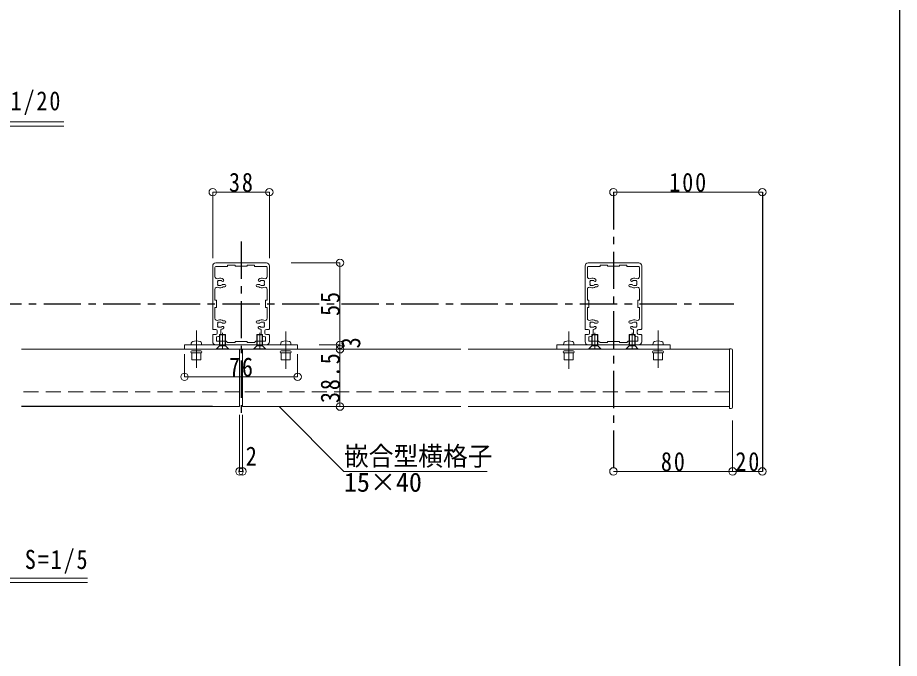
# Model space of a CAD drawing. Units: millimetres at full size, sheet at 1:5. Extents: x -1050 to 1050, y -742 to 742.
# Drawn here: x 398 to 990, y -312 to 118 of the extents above; entities that cross this region are included whole.
import ezdxf
from ezdxf.enums import TextEntityAlignment as Align

# ---------------------------------------------------------------- set-up
doc = ezdxf.new("R2010")
doc.units = ezdxf.units.MM
doc.header["$LTSCALE"] = 5
doc.linetypes.add('CHAIN1', pattern=[8, 5, -1, 1, -1])
doc.linetypes.add('DASHED2', pattern=[3, 2, -1])
for name, color, linetype in [('0-0_通り芯', 7, 'CHAIN1'), ('0-1_躯体', 134, 'Continuous'), ('1-5_図枠1_1', 7, 'Continuous')]:
    doc.layers.add(name, color=color, linetype=linetype)
for name, color, linetype, lineweight in [('0-3_寸法', 54, 'Continuous', 20), ('0-4_手摺部材', 92, 'Continuous', 20), ('0-5_手すり子', 12, 'Continuous', 20), ('0-9_文字', 3, 'Continuous', 20), ('0-A_支柱', 6, 'Continuous', 20)]:
    doc.layers.add(name, color=color, linetype=linetype, lineweight=lineweight)
doc.styles.add('ＭＳ ゴシック', font='')
doc.styles.get('ＭＳ ゴシック').set_extended_font_data('MS Gothic')

# ---------------------------------------------------------------- blocks, each defined once
blk = doc.blocks.new('dimension_origin')
at = {"color": 0, "linetype": 'Continuous', "lineweight": -2}
blk.add_circle((0, 0), 1.25, dxfattribs=at)

msp = doc.modelspace()

# ---------------------------------------------------------------- linework, layer by layer
at = {"layer": '0-0_通り芯'}
for p, q in [((798.02, 0.707), (798.02, -186.793)), ((548.02, -32.42), (548.02, -151.663)), ((-264.48, -74.293), (878.902, -74.293))]:
    msp.add_line(p, q, dxfattribs=at)
at = {"layer": '0-0_通り芯', "linetype": 'Continuous'}
msp.add_line((528.82, -143.293), (400.52, -143.293), dxfattribs=at)
at = {"layer": '0-1_躯体'}
msp.add_line((898.02, 0.707), (898.02, -186.793), dxfattribs=at)
at = {"layer": '0-3_寸法'}
for p, q in [((529.02, -43.667), (529.02, 0.707)), ((529.02, 0.707), (567.02, 0.707)), ((567.02, -43.667), (567.02, 0.707)), ((798.02, 0.707), (898.02, 0.707)), ((581.703, -46.793), (614.433, -46.793)), ((614.433, -46.793), (614.433, -101.793)), ((614.433, -101.793), (600.473, -101.793)), ((614.433, -101.793), (614.433, -104.793)), ((614.433, -104.793), (614.433, -143.293)), ((510.02, -108.107), (510.02, -123.333)), ((586.02, -108.107), (586.02, -123.333)), ((510.02, -123.333), (586.02, -123.333)), ((547.02, -148.83), (547.02, -186.793)), ((549.02, -148.83), (549.02, -186.793)), ((878.02, -152.643), (878.02, -186.793)), ((547.02, -186.793), (549.02, -186.793)), ((798.02, -186.793), (878.02, -186.793)), ((878.02, -186.793), (898.02, -186.793))]:
    msp.add_line(p, q, dxfattribs=at)
at = {"layer": '0-4_手摺部材', "linetype": 'CHAIN1'}
for p, q in [((518.02, -117.208), (518.02, -92.149)), ((535.52, -104.793), (535.52, -93.793)), ((560.52, -104.793), (560.52, -93.793)), ((578.02, -117.915), (578.02, -92.641)), ((768.02, -117.915), (768.02, -92.641)), ((785.52, -104.793), (785.52, -93.793)), ((810.52, -104.793), (810.52, -93.793)), ((828.02, -117.208), (828.02, -92.149))]:
    msp.add_line(p, q, dxfattribs=at)
at = {"layer": '0-4_手摺部材'}
for p, q in [((533.748, -94.793), (533.52, -95.02)), ((533.52, -102.543), (533.52, -95.02)), ((533.748, -94.793), (537.293, -94.793)), ((533.748, -102.543), (533.748, -94.793)), ((537.293, -102.543), (537.293, -94.793)), ((537.52, -95.02), (537.52, -102.543)), ((558.748, -94.793), (558.52, -95.02)), ((558.52, -102.543), (558.52, -95.02)), ((558.748, -94.793), (562.293, -94.793)), ((558.748, -102.543), (558.748, -94.793)), ((562.293, -102.543), (562.293, -94.793)), ((562.52, -95.02), (562.52, -102.543)), ((783.52, -95.02), (783.52, -102.543)), ((787.293, -94.793), (783.748, -94.793)), ((783.748, -102.543), (783.748, -94.793)), ((787.293, -94.793), (787.52, -95.02)), ((787.293, -102.543), (787.293, -94.793)), ((787.52, -102.543), (787.52, -95.02)), ((808.52, -95.02), (808.52, -102.543)), ((812.293, -94.793), (808.748, -94.793)), ((808.748, -102.543), (808.748, -94.793)), ((812.293, -94.793), (812.52, -95.02)), ((812.293, -102.543), (812.293, -94.793)), ((812.52, -102.543), (812.52, -95.02)), ((510.02, -104.793), (510.02, -101.793)), ((510.02, -101.793), (586.02, -101.793)), ((586.02, -104.793), (510.02, -104.793)), ((514.618, -100.674), (514.52, -101.793)), ((521.52, -101.793), (514.52, -101.793)), ((521.02, -105.893), (515.02, -105.893)), ((521.422, -100.674), (521.52, -101.793)), ((531.52, -104.543), (533.52, -102.543)), ((533.52, -102.543), (537.52, -102.543)), ((537.52, -102.543), (539.52, -104.543)), ((556.52, -104.543), (558.52, -102.543)), ((558.52, -102.543), (562.52, -102.543)), ((562.52, -102.543), (564.52, -104.543)), ((574.618, -100.674), (574.52, -101.793)), ((581.52, -101.793), (574.52, -101.793)), ((581.02, -105.893), (575.02, -105.893)), ((581.422, -100.674), (581.52, -101.793)), ((586.02, -104.793), (586.02, -101.793)), ((760.02, -104.793), (760.02, -101.793)), ((836.02, -101.793), (760.02, -101.793)), ((760.02, -104.793), (836.02, -104.793)), ((764.618, -100.674), (764.52, -101.793)), ((764.52, -101.793), (771.52, -101.793)), ((765.02, -105.893), (771.02, -105.893)), ((771.422, -100.674), (771.52, -101.793)), ((783.52, -102.543), (781.52, -104.543)), ((787.52, -102.543), (783.52, -102.543)), ((789.52, -104.543), (787.52, -102.543)), ((808.52, -102.543), (806.52, -104.543)), ((812.52, -102.543), (808.52, -102.543)), ((814.52, -104.543), (812.52, -102.543)), ((824.618, -100.674), (824.52, -101.793)), ((824.52, -101.793), (831.52, -101.793)), ((825.02, -105.893), (831.02, -105.893)), ((831.422, -100.674), (831.52, -101.793)), ((836.02, -104.793), (836.02, -101.793)), ((877.02, -104.413), (876.02, -104.413)), ((876.02, -104.413), (876.02, -144.613)), ((878.02, -143.613), (878.02, -105.413)), ((521.02, -111.893), (515.02, -111.893)), ((521.02, -107.293), (521.02, -111.893)), ((581.02, -111.893), (575.02, -111.893)), ((581.02, -107.293), (581.02, -111.893)), ((765.02, -107.293), (765.02, -111.893)), ((765.02, -111.893), (771.02, -111.893)), ((825.02, -107.293), (825.02, -111.893)), ((825.02, -111.893), (831.02, -111.893)), ((876.02, -144.613), (877.02, -144.613))]:
    msp.add_line(p, q, dxfattribs=at)
for points in [[(533.52, -95.02), (537.52, -95.02), (537.293, -94.793)], [(558.52, -95.02), (562.52, -95.02), (562.293, -94.793)], [(787.52, -95.02), (783.52, -95.02), (783.748, -94.793)], [(812.52, -95.02), (808.52, -95.02), (808.748, -94.793)], [(521.02, -107.293), (515.02, -107.293), (515.02, -111.893)], [(581.02, -107.293), (575.02, -107.293), (575.02, -111.893)], [(765.02, -107.293), (771.02, -107.293), (771.02, -111.893)], [(825.02, -107.293), (831.02, -107.293), (831.02, -111.893)]]:
    msp.add_lwpolyline(points, dxfattribs=at)
for points in [[(539.52, -104.543), (531.52, -104.543), (531.52, -104.793), (539.52, -104.793)], [(564.52, -104.543), (556.52, -104.543), (556.52, -104.793), (564.52, -104.793)], [(781.52, -104.543), (789.52, -104.543), (789.52, -104.793), (781.52, -104.793)], [(806.52, -104.543), (814.52, -104.543), (814.52, -104.793), (806.52, -104.793)]]:
    msp.add_lwpolyline(points, close=True, dxfattribs=at)
for centre, radius, start, end in [((515.913, -100.787), 1.3, 105.88085, 175), ((518.02, -108.193), 9, 74.11915, 105.88085), ((520.127, -100.787), 1.3, 5, 74.11915), ((575.913, -100.787), 1.3, 105.88085, 175), ((578.02, -108.193), 9, 74.11915, 105.88085), ((580.127, -100.787), 1.3, 5, 74.11915), ((765.913, -100.787), 1.3, 105.88085, 175), ((768.02, -108.193), 9, 74.11915, 105.88085), ((770.127, -100.787), 1.3, 5, 74.11915), ((825.913, -100.787), 1.3, 105.88085, 175), ((828.02, -108.193), 9, 74.11915, 105.88085), ((830.127, -100.787), 1.3, 5, 74.11915), ((515.02, -106.593), 0.7, 90, 270), ((521.02, -106.593), 0.7, 270, 90), ((575.02, -106.593), 0.7, 90, 270), ((581.02, -106.593), 0.7, 270, 90), ((765.02, -106.593), 0.7, 90, 270), ((771.02, -106.593), 0.7, 270, 90), ((825.02, -106.593), 0.7, 90, 270), ((831.02, -106.593), 0.7, 270, 90), ((877.02, -105.413), 1, 0, 90), ((877.02, -143.613), 1, 270, 360)]:
    msp.add_arc(centre, radius, start, end, dxfattribs=at)
at = {"layer": '0-5_手すり子'}
for p, q in [((400.52, -104.793), (547.02, -104.793)), ((547.02, -143.293), (547.02, -104.793)), ((549.02, -104.793), (549.02, -143.293)), ((549.02, -104.793), (695.52, -104.793)), ((700.52, -104.793), (876.02, -104.793)), ((400.52, -143.293), (547.02, -143.293)), ((695.52, -143.293), (549.02, -143.293)), ((700.52, -143.293), (876.02, -143.293))]:
    msp.add_line(p, q, dxfattribs=at)
at = {"layer": '0-5_手すり子', "linetype": 'DASHED2'}
for p, q in [((547.02, -133.293), (400.52, -133.293)), ((695.52, -133.293), (549.02, -133.293)), ((876.02, -133.293), (700.52, -133.293))]:
    msp.add_line(p, q, dxfattribs=at)
at = {"layer": '0-9_文字'}
for p, q in [((429.008, 48), (309.255, 48)), ((429.008, 45), (309.255, 45)), ((444.921, -258.439), (293.342, -258.439)), ((444.921, -261.439), (293.342, -261.439))]:
    msp.add_line(p, q, dxfattribs=at)
msp.add_lwpolyline([(573.583, -143.293), (617.083, -186.793), (713.333, -186.793)], dxfattribs=at)
at = {"layer": '0-A_支柱'}
for p, q in [((531.02, -46.793), (565.02, -46.793)), ((815.02, -46.793), (781.02, -46.793)), ((529.02, -91.193), (529.02, -48.793)), ((530.52, -55.985), (530.52, -49.793)), ((538.72, -49.293), (531.02, -49.293)), ((539.02, -48.993), (539.02, -48.293)), ((544.02, -48.293), (539.02, -48.293)), ((544.02, -48.293), (544.02, -48.743)), ((551.72, -49.043), (544.32, -49.043)), ((552.02, -48.293), (552.02, -48.743)), ((557.32, -49.293), (565.02, -49.293)), ((565.52, -55.985), (565.52, -49.793)), ((567.02, -48.793), (567.02, -91.193)), ((779.02, -48.793), (779.02, -91.193)), ((780.52, -55.985), (780.52, -49.793)), ((788.72, -49.293), (781.02, -49.293)), ((794.02, -48.293), (794.02, -48.743)), ((794.32, -49.043), (801.72, -49.043)), ((802.02, -48.293), (802.02, -48.743)), ((802.02, -48.293), (807.02, -48.293)), ((807.02, -48.993), (807.02, -48.293)), ((807.32, -49.293), (815.02, -49.293)), ((815.52, -55.985), (815.52, -49.793)), ((817.02, -91.193), (817.02, -48.793)), ((530.52, -71.793), (530.52, -64.601)), ((535.697, -61.293), (537.02, -61.293)), ((536.097, -62.793), (537.02, -62.793)), ((560.343, -61.293), (559.02, -61.293)), ((559.943, -62.793), (559.02, -62.793)), ((565.52, -71.793), (565.52, -64.601)), ((780.52, -71.793), (780.52, -64.601)), ((785.697, -61.293), (787.02, -61.293)), ((786.097, -62.793), (787.02, -62.793)), ((810.343, -61.293), (809.02, -61.293)), ((809.943, -62.793), (809.02, -62.793)), ((815.52, -71.793), (815.52, -64.601)), ((530.52, -71.793), (531.22, -71.793)), ((530.52, -76.793), (531.22, -76.793)), ((530.52, -83.985), (530.52, -76.793)), ((531.52, -72.093), (531.52, -76.493)), ((564.52, -72.093), (564.52, -76.493)), ((565.52, -71.793), (564.82, -71.793)), ((565.52, -76.793), (564.82, -76.793)), ((565.52, -83.985), (565.52, -76.793)), ((780.52, -71.793), (781.22, -71.793)), ((780.52, -76.793), (781.22, -76.793)), ((780.52, -83.985), (780.52, -76.793)), ((781.52, -72.093), (781.52, -76.493)), ((814.52, -72.093), (814.52, -76.493)), ((815.52, -71.793), (814.82, -71.793)), ((815.52, -76.793), (814.82, -76.793)), ((815.52, -83.985), (815.52, -76.793)), ((535.697, -87.293), (537.02, -87.293)), ((536.097, -85.793), (537.02, -85.793)), ((559.943, -85.793), (559.02, -85.793)), ((560.343, -87.293), (559.02, -87.293)), ((785.697, -87.293), (787.02, -87.293)), ((786.097, -85.793), (787.02, -85.793)), ((809.943, -85.793), (809.02, -85.793)), ((810.343, -87.293), (809.02, -87.293)), ((531.02, -91.493), (529.32, -91.493)), ((532.02, -93.993), (532.02, -92.493)), ((534.52, -93.993), (534.52, -91.504)), ((561.52, -93.993), (561.52, -91.504)), ((564.02, -93.993), (564.02, -92.493)), ((565.02, -91.493), (566.72, -91.493)), ((781.02, -91.493), (779.32, -91.493)), ((782.02, -93.993), (782.02, -92.493)), ((784.52, -93.993), (784.52, -91.504)), ((811.52, -93.993), (811.52, -91.504)), ((814.02, -93.993), (814.02, -92.493)), ((815.02, -91.493), (816.72, -91.493)), ((529.02, -99.793), (529.02, -95.293)), ((529.32, -94.993), (531.02, -94.993)), ((531.52, -96.493), (532.02, -96.493)), ((531.52, -99.293), (531.52, -96.493)), ((531.52, -99.293), (538.02, -99.293)), ((539.02, -100.293), (538.02, -99.293)), ((544.02, -100.293), (539.02, -100.293)), ((544.02, -100.293), (544.02, -99.843)), ((551.72, -99.543), (544.32, -99.543)), ((552.02, -100.293), (552.02, -99.843)), ((557.02, -100.293), (552.02, -100.293)), ((557.02, -100.293), (558.02, -99.293)), ((564.52, -99.293), (558.02, -99.293)), ((564.52, -96.493), (564.02, -96.493)), ((564.52, -99.293), (564.52, -96.493)), ((566.72, -94.993), (565.02, -94.993)), ((567.02, -95.293), (567.02, -99.793)), ((779.02, -95.293), (779.02, -99.793)), ((779.32, -94.993), (781.02, -94.993)), ((781.52, -96.493), (782.02, -96.493)), ((781.52, -99.293), (781.52, -96.493)), ((781.52, -99.293), (788.02, -99.293)), ((789.02, -100.293), (788.02, -99.293)), ((789.02, -100.293), (794.02, -100.293)), ((794.02, -100.293), (794.02, -99.843)), ((794.32, -99.543), (801.72, -99.543)), ((802.02, -100.293), (802.02, -99.843)), ((802.02, -100.293), (807.02, -100.293)), ((807.02, -100.293), (808.02, -99.293)), ((814.52, -99.293), (808.02, -99.293)), ((814.52, -96.493), (814.02, -96.493)), ((814.52, -99.293), (814.52, -96.493)), ((816.72, -94.993), (815.02, -94.993)), ((817.02, -99.793), (817.02, -95.293)), ((565.02, -101.793), (531.02, -101.793)), ((781.02, -101.793), (815.02, -101.793))]:
    msp.add_line(p, q, dxfattribs=at)
for points in [[(557.02, -48.993), (557.02, -48.293), (552.02, -48.293)], [(789.02, -48.993), (789.02, -48.293), (794.02, -48.293)]]:
    msp.add_lwpolyline(points, dxfattribs=at)
for centre, radius, start, end in [((531.02, -48.793), 2, 90, 180), ((565.02, -48.793), 2, 0, 90), ((781.02, -48.793), 2, 90, 180), ((815.02, -48.793), 2, 0, 90), ((531.02, -49.793), 0.5, 90, 180), ((538.72, -48.993), 0.3, 270, 0), ((544.32, -48.743), 0.3, 180, 270), ((551.72, -48.743), 0.3, 270, 0), ((557.32, -48.993), 0.3, 180, 270), ((565.02, -49.793), 0.5, 0, 90), ((781.02, -49.793), 0.5, 90, 180), ((788.72, -48.993), 0.3, 270, 360), ((794.32, -48.743), 0.3, 180, 270), ((801.72, -48.743), 0.3, 270, 360), ((807.32, -48.993), 0.3, 180, 270), ((815.02, -49.793), 0.5, 0, 90), ((532.02, -55.985), 1.5, 180, 294.90106), ((532.783, -59.055), 0.5, 55.28656, 214.71344), ((534.02, -60.293), 3.25, 47.4576, 114.90106), ((533.238, -58.398), 0.3, 235.28656, 292.4201), ((534.02, -60.293), 1.75, 47.4576, 112.4201), ((535.71, -58.451), 0.75, 227.4576, 47.4576), ((560.33, -58.451), 0.75, 132.5424, 312.5424), ((562.02, -60.293), 3.25, 65.09894, 132.5424), ((562.02, -60.293), 1.75, 67.5799, 132.5424), ((562.802, -58.398), 0.3, 247.5799, 304.71344), ((563.257, -59.055), 0.5, 325.28656, 124.71344), ((564.02, -55.985), 1.5, 245.09894, 0), ((782.02, -55.985), 1.5, 180, 294.90106), ((782.783, -59.055), 0.5, 55.28656, 214.71344), ((784.02, -60.293), 3.25, 47.4576, 114.90106), ((783.238, -58.398), 0.3, 235.28656, 292.4201), ((784.02, -60.293), 1.75, 47.4576, 112.4201), ((785.71, -58.451), 0.75, 227.4576, 47.4576), ((810.33, -58.451), 0.75, 132.5424, 312.5424), ((812.02, -60.293), 3.25, 65.09894, 132.5424), ((812.02, -60.293), 1.75, 67.5799, 132.5424), ((812.802, -58.398), 0.3, 247.5799, 304.71344), ((813.257, -59.055), 0.5, 325.28656, 124.71344), ((814.02, -55.985), 1.5, 245.09894, 360), ((532.02, -64.601), 1.5, 65.09894, 180), ((534.02, -60.293), 1.75, 157.5799, 202.4201), ((532.783, -61.53), 0.5, 145.28656, 304.71344), ((532.125, -59.511), 0.3, 337.5799, 34.71344), ((532.125, -61.075), 0.3, 325.28656, 22.4201), ((534.02, -60.293), 3.25, 245.09894, 309.71514), ((533.238, -62.188), 0.3, 67.5799, 124.71344), ((534.02, -60.293), 1.75, 247.5799, 318.18969), ((535.697, -61.793), 0.5, 90, 138.18969), ((537.02, -62.043), 0.75, 270, 90), ((559.02, -62.043), 0.75, 90, 270), ((562.02, -60.293), 3.25, 230.28486, 294.90106), ((560.343, -61.793), 0.5, 41.81031, 90), ((562.02, -60.293), 1.75, 221.81031, 292.4201), ((562.802, -62.188), 0.3, 55.28656, 112.4201), ((563.257, -61.53), 0.5, 235.28656, 34.71344), ((564.02, -64.601), 1.5, 0, 114.90106), ((563.915, -59.511), 0.3, 145.28656, 202.4201), ((563.915, -61.075), 0.3, 157.5799, 214.71344), ((562.02, -60.293), 1.75, 337.5799, 22.4201), ((782.02, -64.601), 1.5, 65.09894, 180), ((784.02, -60.293), 1.75, 157.5799, 202.4201), ((782.783, -61.53), 0.5, 145.28656, 304.71344), ((782.125, -59.511), 0.3, 337.5799, 34.71344), ((782.125, -61.075), 0.3, 325.28656, 22.4201), ((784.02, -60.293), 3.25, 245.09894, 309.71514), ((783.238, -62.188), 0.3, 67.5799, 124.71344), ((784.02, -60.293), 1.75, 247.5799, 318.18969), ((785.697, -61.793), 0.5, 90, 138.18969), ((787.02, -62.043), 0.75, 270, 90), ((809.02, -62.043), 0.75, 90, 270), ((812.02, -60.293), 3.25, 230.28486, 294.90106), ((810.343, -61.793), 0.5, 41.81031, 90), ((812.02, -60.293), 1.75, 221.81031, 292.4201), ((812.802, -62.188), 0.3, 55.28656, 112.4201), ((813.257, -61.53), 0.5, 235.28656, 34.71344), ((814.02, -64.601), 1.5, 0, 114.90106), ((813.915, -59.511), 0.3, 145.28656, 202.4201), ((813.915, -61.075), 0.3, 157.5799, 214.71344), ((812.02, -60.293), 1.75, 337.5799, 22.4201), ((531.22, -72.093), 0.3, 0, 90), ((531.22, -76.493), 0.3, 270, 0), ((564.82, -72.093), 0.3, 90, 180), ((564.82, -76.493), 0.3, 180, 270), ((781.22, -72.093), 0.3, 0, 90), ((781.22, -76.493), 0.3, 270, 360), ((814.82, -72.093), 0.3, 90, 180), ((814.82, -76.493), 0.3, 180, 270), ((532.02, -83.985), 1.5, 180, 294.90106), ((534.02, -88.293), 1.75, 157.5799, 202.4201), ((532.783, -87.055), 0.5, 55.28656, 214.71344), ((532.125, -87.511), 0.3, 337.5799, 34.71344), ((534.02, -88.293), 3.25, 50.28486, 114.90106), ((533.238, -86.398), 0.3, 235.28656, 292.4201), ((534.02, -88.293), 1.75, 41.81031, 112.4201), ((535.697, -86.793), 0.5, 221.81031, 270), ((537.02, -86.543), 0.75, 270, 90), ((559.02, -86.543), 0.75, 90, 270), ((562.02, -88.293), 3.25, 65.09894, 129.71514), ((560.343, -86.793), 0.5, 270, 318.18969), ((562.02, -88.293), 1.75, 67.5799, 138.18969), ((562.802, -86.398), 0.3, 247.5799, 304.71344), ((563.257, -87.055), 0.5, 325.28656, 124.71344), ((564.02, -83.985), 1.5, 245.09894, 0), ((563.915, -87.511), 0.3, 145.28656, 202.4201), ((562.02, -88.293), 1.75, 337.5799, 22.4201), ((782.02, -83.985), 1.5, 180, 294.90106), ((784.02, -88.293), 1.75, 157.5799, 202.4201), ((782.783, -87.055), 0.5, 55.28656, 214.71344), ((782.125, -87.511), 0.3, 337.5799, 34.71344), ((784.02, -88.293), 3.25, 50.28486, 114.90106), ((783.238, -86.398), 0.3, 235.28656, 292.4201), ((784.02, -88.293), 1.75, 41.81031, 112.4201), ((785.697, -86.793), 0.5, 221.81031, 270), ((787.02, -86.543), 0.75, 270, 90), ((809.02, -86.543), 0.75, 90, 270), ((812.02, -88.293), 3.25, 65.09894, 129.71514), ((810.343, -86.793), 0.5, 270, 318.18969), ((812.02, -88.293), 1.75, 67.5799, 138.18969), ((812.802, -86.398), 0.3, 247.5799, 304.71344), ((813.257, -87.055), 0.5, 325.28656, 124.71344), ((814.02, -83.985), 1.5, 245.09894, 360), ((813.915, -87.511), 0.3, 145.28656, 202.4201), ((812.02, -88.293), 1.75, 337.5799, 22.4201), ((529.32, -91.193), 0.3, 180, 270), ((531.02, -92.493), 1, 0, 90), ((531.02, -93.993), 1, 270, 0), ((532.02, -93.993), 2.5, 270, 0), ((532.783, -89.53), 0.5, 145.28656, 304.71344), ((532.125, -89.075), 0.3, 325.28656, 22.4201), ((533.238, -90.188), 0.3, 67.5799, 124.71344), ((534.02, -88.293), 1.75, 247.5799, 312.5424), ((534.02, -88.293), 3.25, 278.84988, 312.5424), ((535.71, -90.135), 0.75, 312.5424, 132.5424), ((560.33, -90.135), 0.75, 47.4576, 227.4576), ((562.02, -88.293), 3.25, 227.4576, 261.15012), ((562.02, -88.293), 1.75, 227.4576, 292.4201), ((564.02, -93.993), 2.5, 180, 270), ((562.802, -90.188), 0.3, 55.28656, 112.4201), ((563.257, -89.53), 0.5, 235.28656, 34.71344), ((563.915, -89.075), 0.3, 157.5799, 214.71344), ((565.02, -92.493), 1, 90, 180), ((565.02, -93.993), 1, 180, 270), ((566.72, -91.193), 0.3, 270, 0), ((779.32, -91.193), 0.3, 180, 270), ((781.02, -92.493), 1, 0, 90), ((781.02, -93.993), 1, 270, 360), ((782.02, -93.993), 2.5, 270, 360), ((782.783, -89.53), 0.5, 145.28656, 304.71344), ((782.125, -89.075), 0.3, 325.28656, 22.4201), ((783.238, -90.188), 0.3, 67.5799, 124.71344), ((784.02, -88.293), 1.75, 247.5799, 312.5424), ((784.02, -88.293), 3.25, 278.84988, 312.5424), ((785.71, -90.135), 0.75, 312.5424, 132.5424), ((810.33, -90.135), 0.75, 47.4576, 227.4576), ((812.02, -88.293), 3.25, 227.4576, 261.15012), ((812.02, -88.293), 1.75, 227.4576, 292.4201), ((814.02, -93.993), 2.5, 180, 270), ((812.802, -90.188), 0.3, 55.28656, 112.4201), ((813.257, -89.53), 0.5, 235.28656, 34.71344), ((813.915, -89.075), 0.3, 157.5799, 214.71344), ((815.02, -92.493), 1, 90, 180), ((815.02, -93.993), 1, 180, 270), ((816.72, -91.193), 0.3, 270, 360), ((529.32, -95.293), 0.3, 90, 180), ((531.02, -99.793), 2, 180, 270), ((544.32, -99.843), 0.3, 90, 180), ((551.72, -99.843), 0.3, 0, 90), ((565.02, -99.793), 2, 270, 0), ((566.72, -95.293), 0.3, 0, 90), ((779.32, -95.293), 0.3, 90, 180), ((781.02, -99.793), 2, 180, 270), ((794.32, -99.843), 0.3, 90, 180), ((801.72, -99.843), 0.3, 0, 90), ((815.02, -99.793), 2, 270, 360), ((816.72, -95.293), 0.3, 0, 90)]:
    msp.add_arc(centre, radius, start, end, dxfattribs=at)
at = {"layer": '1-5_図枠1_1'}
msp.add_line((990, 682.5), (990, -707.5), dxfattribs=at)

# ---------------------------------------------------------------- block references
at = {"layer": '0-3_寸法', "xscale": 2, "yscale": 2}
for p, rotation in [((529.02, 0.707), 180), ((798.02, 0.707), 180), ((614.433, -46.793), 90), ((614.433, -101.793), 270), ((614.433, -101.793), 90), ((614.433, -104.793), 270), ((614.433, -104.793), 90), ((510.02, -123.333), 180), ((614.433, -143.293), 270), ((549.02, -186.793), 180), ((798.02, -186.793), 180), ((878.02, -186.793), 180)]:
    msp.add_blockref('dimension_origin', p, dxfattribs=dict(at, rotation=rotation))
for p in [(567.02, 0.707), (898.02, 0.707), (586.02, -123.333), (547.02, -186.793), (878.02, -186.793), (898.02, -186.793)]:
    msp.add_blockref('dimension_origin', p, dxfattribs=at)

# ---------------------------------------------------------------- texts
at = {"layer": '0-3_寸法', "style": 'ＭＳ ゴシック', "width": 0.85}
msp.add_text('3', height=12.83, rotation=90, dxfattribs=at).set_placement((631.933, -104.186), align=Align.BOTTOM_LEFT)
msp.add_text('2', height=12.83, dxfattribs=at).set_placement((551.186, -186.793), align=Align.BOTTOM_LEFT)
at = {"layer": '0-3_寸法', "char_height": 12.83, "attachment_point": 7, "style": 'ＭＳ ゴシック'}
for s, insert in [('\\T1.17;\\W0.85;38', (539.895, 0.707)), ('\\T1.17;\\W0.85;100', (835.52, 0.707)), ('\\T1.17;\\W0.85;76', (539.895, -123.333)), ('\\T1.17;\\W0.85;80', (829.895, -186.793)), ('\\T1.17;\\W0.85;20', (879.895, -186.793))]:
    msp.add_mtext(s, dxfattribs=dict(at, insert=insert))
at = {"layer": '0-3_寸法', "char_height": 12.83, "attachment_point": 7, "rotation": 90, "style": 'ＭＳ ゴシック'}
for s, insert in [('\\T1.17;\\W0.85;55', (614.433, -82.418)), ('\\T1.17;\\W0.85;38.5', (614.433, -140.918))]:
    msp.add_mtext(s, dxfattribs=dict(at, insert=insert))
at = {"layer": '0-9_文字', "style": 'ＭＳ ゴシック', "width": 0.95}
msp.add_text('嵌合型横格子', height=12.83, dxfattribs=at).set_placement((617.083, -186.793), align=Align.BOTTOM_LEFT)
at = {"layer": '0-9_文字', "style": 'ＭＳ ゴシック'}
msp.add_text('15×40', height=12.83, dxfattribs=at).set_placement((617.083, -204.293), align=Align.BOTTOM_LEFT)
at = {"layer": '0-9_文字', "char_height": 12.83, "attachment_point": 7, "style": 'ＭＳ ゴシック'}
for s, insert in [('\\T1.17;\\W0.85;S=1/20', (375.914, 52.481)), ('\\T1.17;\\W0.85;S=1/5', (402.838, -255.439))]:
    msp.add_mtext(s, dxfattribs=dict(at, insert=insert))

doc.saveas('drawing.dxf')
